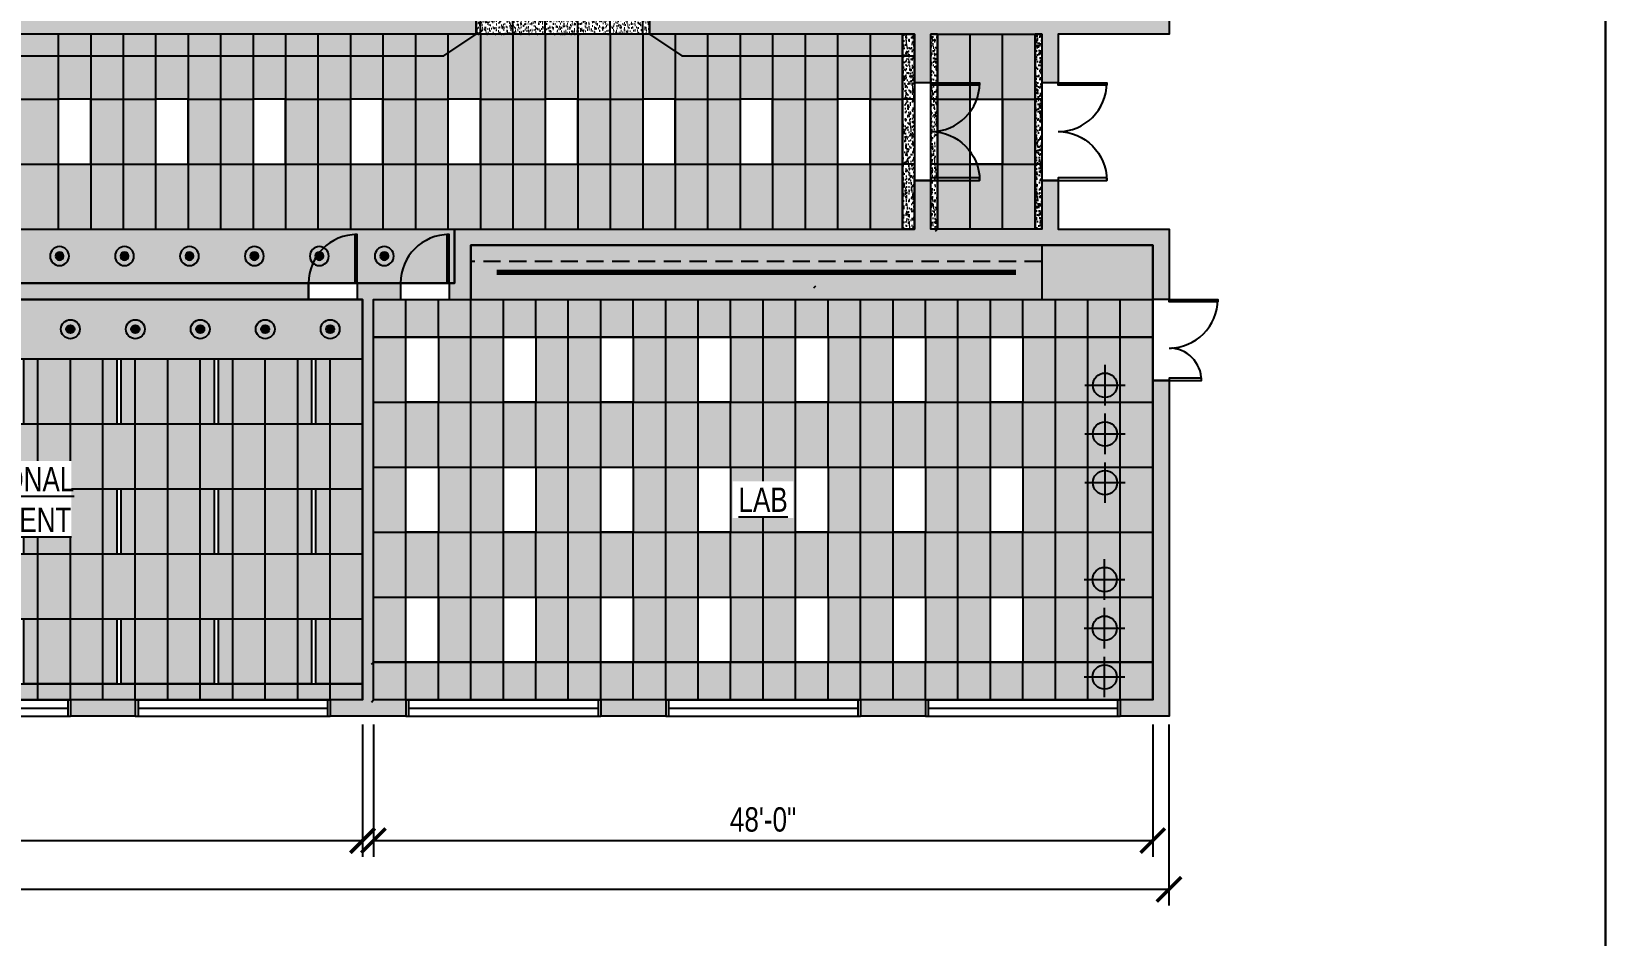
# Model space of a CAD drawing. Header units: inches. Extents: x -2048 to 3912, y -2355 to 2890.
# Drawn here: x 1287 to 2451, y 359 to 1027 of the extents above; entities that cross this region are included whole.
import ezdxf

# ---------------------------------------------------------------- set-up
doc = ezdxf.new("R2010")
doc.units = ezdxf.units.IN
doc.header["$MEASUREMENT"] = 0
doc.linetypes.add('HIDDENX2', pattern=[19.05, 12.7, -6.35])
doc.layers.get('Defpoints').update_dxf_attribs({"color": 214})
doc.layers.add('0-CountArea', color=253, linetype='Continuous', plot=False, transparency=0.5)
for name, color, linetype in [('A-ANNO-DIMS', 1, 'Continuous'), ('A-ANNO-TEXT', 2, 'Continuous'), ('A-CLNG', 30, 'Continuous'), ('A-CLNG-GRID', 30, 'Continuous'), ('A-DOOR', 3, 'Continuous'), ('A-EQPM', 4, 'Continuous'), ('A-FLOR-CSWK', 3, 'Continuous'), ('A-GLAZ', 4, 'Continuous'), ('A-LITE', 3, 'Continuous'), ('A-WALL', 243, 'Continuous'), ('A-WALL-HEAD', 4, 'Continuous'), ('A-WALL-PATT', 238, 'Continuous')]:
    doc.layers.add(name, color=color, linetype=linetype)
doc.styles.add('AG_192_Century Gothic', font='GOTHIC.TTF', dxfattribs={"width": 0.8, "height": 18})
doc.dimstyles.new('AG_DIMS_192', dxfattribs={"dimtxt": 18, "dimasz": 18, "dimexe": 12, "dimexo": 6, "dimgap": 6, "dimtad": 1, "dimdec": 4, "dimzin": 7, "dimdsep": 46, "dimlunit": 4, "dimtxsty": 'AG_192_Century Gothic', "dimblk": 'ARCHTICK', "dimcen": 0.0625, "dimclrt": 256, "dimadec": 0, "dimazin": 0, "dimtfac": 1, "dimtdec": 4, "dimtmove": 2, "dimatfit": 3, "dimfxl": 1, "dimtolj": 1, "dimtzin": 7, "dimarcsym": 0})

# ---------------------------------------------------------------- blocks, each defined once
blk = doc.blocks.new('*U41')
blk.add_wipeout([(0, 2), (-36, 2), (-36, -14), (0, -14)])
for p, q in [((0, 0), (0, -12)), ((-36, 0), (-36, -12))]:
    blk.add_line(p, q)
blk.add_lwpolyline([(0, 0), (0, 36), (-1.75, 36), (-1.75, 0)], close=True)
blk.add_arc((0, 0), 36, 90, 180)
blk = doc.blocks.new('*U38')
blk.add_wipeout([(0, 14), (144, 14), (144, -2), (0, -2)])
for p, q in [((0, 12), (0, 0)), ((0, 12), (144, 12)), ((2, 12), (2, 0)), ((142, 12), (142, 0)), ((144, 12), (144, 0)), ((0, 0), (144, 0)), ((2, 6), (142, 6))]:
    blk.add_line(p, q)
blk = doc.blocks.new('*U42')
blk.add_wipeout([(0, 2), (36, 2), (36, -14), (0, -14)])
blk.add_line((0, 0), (0, -12))
blk.add_line((0, 0), (0, -12))
blk.add_lwpolyline([(0, 0), (0, 36), (1.75, 36), (1.75, 0)], close=True)
blk.add_arc((0, 0), 36, 0, 90)
blk = doc.blocks.new('*U43')
blk.add_wipeout([(0, 2), (36, 2), (36, -14), (0, -14)])
blk.add_line((0, 0), (0, -12))
blk.add_line((0, 0), (0, -12))
blk.add_lwpolyline([(0, 0), (0, 36), (1.75, 36), (1.75, 0)], close=True)
blk.add_arc((0, 0), 36, 0, 90)
blk = doc.blocks.new('_ArchTick')
at = {"color": 0, "linetype": 'ByBlock', "const_width": 0.15}
blk.add_lwpolyline([(-0.5, -0.5), (0.5, 0.5)], dxfattribs=at)
blk = doc.blocks.new('*D49')
at = {"layer": 'A-ANNO-DIMS', "color": 0, "lineweight": -2, "transparency": 16777216}
for p, q in [((955.9, 515.4), (955.9, 417.5)), ((1531.9, 515.4), (1531.9, 417.5)), ((955.9, 429.5), (1531.9, 429.5))]:
    blk.add_line(p, q, dxfattribs=at)
at = {"layer": 'Defpoints', "color": 0, "transparency": 16777216}
for p in [(955.9, 521.4), (1531.9, 521.4), (1531.9, 429.5)]:
    blk.add_point(p, dxfattribs=at)
at = {"layer": 'A-ANNO-DIMS', "color": 0, "lineweight": -2, "transparency": 16777216, "xscale": 18, "yscale": 18, "zscale": 18, "rotation": 180}
blk.add_blockref('_ArchTick', (955.9, 429.5), dxfattribs=at)
at = {"layer": 'A-ANNO-DIMS', "color": 0, "lineweight": -2, "transparency": 16777216, "xscale": 18, "yscale": 18, "zscale": 18}
blk.add_blockref('_ArchTick', (1531.9, 429.5), dxfattribs=at)
at = {"layer": 'A-ANNO-DIMS', "transparency": 16777216, "insert": (1243.9, 445), "char_height": 18, "attachment_point": 5, "style": 'AG_192_Century Gothic'}
blk.add_mtext('\\A1;48\'-0"', dxfattribs=at)
blk = doc.blocks.new('*D50')
at = {"layer": 'A-ANNO-DIMS', "color": 0, "lineweight": -2, "transparency": 16777216}
for p, q in [((1539.9, 515.4), (1539.9, 417.5)), ((2115.9, 515.4), (2115.9, 417.5)), ((1539.9, 429.5), (2115.9, 429.5))]:
    blk.add_line(p, q, dxfattribs=at)
at = {"layer": 'Defpoints', "color": 0, "transparency": 16777216}
for p in [(1539.9, 521.4), (2115.9, 521.4), (2115.9, 429.5)]:
    blk.add_point(p, dxfattribs=at)
at = {"layer": 'A-ANNO-DIMS', "color": 0, "lineweight": -2, "transparency": 16777216, "xscale": 18, "yscale": 18, "zscale": 18, "rotation": 180}
blk.add_blockref('_ArchTick', (1539.9, 429.5), dxfattribs=at)
at = {"layer": 'A-ANNO-DIMS', "color": 0, "lineweight": -2, "transparency": 16777216, "xscale": 18, "yscale": 18, "zscale": 18}
blk.add_blockref('_ArchTick', (2115.9, 429.5), dxfattribs=at)
at = {"layer": 'A-ANNO-DIMS', "transparency": 16777216, "insert": (1827.9, 445), "char_height": 18, "attachment_point": 5, "style": 'AG_192_Century Gothic'}
blk.add_mtext('\\A1;48\'-0"', dxfattribs=at)
blk = doc.blocks.new('*U46')
blk.add_wipeout([(0, 2), (-24, 2), (-24, -14), (0, -14)])
blk.add_line((0, 0), (0, -12))
blk.add_line((0, 0), (0, -12))
blk.add_lwpolyline([(0, 0), (0, 24), (-1.75, 24), (-1.75, 0)], close=True)
blk.add_arc((0, 0), 24, 90, 180)
blk = doc.blocks.new('*U45')
blk.add_wipeout([(0, 2), (36, 2), (36, -14), (0, -14)])
blk.add_line((0, 0), (0, -12))
blk.add_line((0, 0), (0, -12))
blk.add_lwpolyline([(0, 0), (0, 36), (1.75, 36), (1.75, 0)], close=True)
blk.add_arc((0, 0), 36, 0, 90)
blk = doc.blocks.new('*U56')
blk.add_wipeout([(36, 0), (36, 12), (0, 12), (0, 0)])
blk.add_lwpolyline([(36, 0), (36, 12), (0, 12), (0, 0)], close=True)
blk = doc.blocks.new('*U57')
blk.add_wipeout([(72, 0), (72, 12), (0, 12), (0, 0)])
blk.add_lwpolyline([(72, 0), (72, 12), (0, 12), (0, 0)], close=True)
blk = doc.blocks.new('*U58')
blk.add_wipeout([(59.9, 0), (59.9, 12), (0, 12), (0, 0)])
blk.add_lwpolyline([(59.9, 0), (59.9, 12), (0, 12), (0, 0)], close=True)
blk = doc.blocks.new('*D64')
at = {"layer": 'A-ANNO-DIMS', "color": 0, "lineweight": -2, "transparency": 16777216}
for p, q in [((293.9, 515.4), (293.9, 381.5)), ((2127.9, 515.4), (2127.9, 381.5)), ((293.9, 393.5), (2127.9, 393.5))]:
    blk.add_line(p, q, dxfattribs=at)
at = {"layer": 'Defpoints', "color": 0, "transparency": 16777216}
for p in [(293.9, 521.4), (2127.9, 521.4), (2127.9, 393.5)]:
    blk.add_point(p, dxfattribs=at)
at = {"layer": 'A-ANNO-DIMS', "color": 0, "lineweight": -2, "transparency": 16777216, "xscale": 18, "yscale": 18, "zscale": 18, "rotation": 180}
blk.add_blockref('_ArchTick', (293.9, 393.5), dxfattribs=at)
at = {"layer": 'A-ANNO-DIMS', "color": 0, "lineweight": -2, "transparency": 16777216, "xscale": 18, "yscale": 18, "zscale": 18}
blk.add_blockref('_ArchTick', (2127.9, 393.5), dxfattribs=at)
at = {"layer": 'A-ANNO-DIMS', "transparency": 16777216, "insert": (1210.9, 409), "char_height": 18, "attachment_point": 5, "style": 'AG_192_Century Gothic'}
blk.add_mtext('\\A1;152\'-10"', dxfattribs=at)
blk = doc.blocks.new('AG__SCHD_LT_fluorescent strip light_SRF MTD')
blk.add_wipeout([(-24, 1.5), (24, 1.5), (24, -1.5), (-24, -1.5)])
for p, q in [((-24, 4.5), (-24, -4.5)), ((-24, 1.5), (24, 1.5)), ((24, 4.5), (24, -4.5)), ((-24, -1.5), (24, -1.5))]:
    blk.add_line(p, q)
blk = doc.blocks.new('*U34')
at = {"layer": 'A-LITE'}
blk.add_blockref('AG__SCHD_LT_fluorescent strip light_SRF MTD', (0, 0), dxfattribs=at)
blk = doc.blocks.new('AG__SCHD_LT_recessed downlight')
h = blk.add_hatch(color=256)
h.dxf.hatch_style = 1
edge = h.paths.add_edge_path()
edge.add_arc((0, 0), 3, 0, 360)
for radius in [7, 3]:
    blk.add_circle((0, 0), radius)
blk = doc.blocks.new('*U27')
at = {"layer": 'A-LITE'}
blk.add_blockref('AG__SCHD_LT_recessed downlight', (0, 0), dxfattribs=at)
blk = doc.blocks.new('*U86')
at = {"layer": 'A-CLNG-GRID'}
h = blk.add_hatch(dxfattribs=at)
h.set_pattern_fill('AR-SAND', color=256, scale=2)
h.set_pattern_definition([(37.5, (336, 116), (-0.125987, 3.853648), [0, -3.04, 0, -3.4, 0, -3.25]), (7.5, (336, 116), (3.53955, 5.64429), [0, -1.64, 0, -2.74, 0, -1.05]), (327.5, (333.54, 116), (6.228284, 0.011318), [0, -1, 0, -3.6, 0, -4.7]), (317.5, (333.54, 116), (6.01225, 1.75535), [0, -0.5, 0, -2.36, 0, -2.7])])
h.paths.add_polyline_path([(0, 240), (576, 240), (576, 284), (0, 284)])
h = blk.add_hatch(dxfattribs=at)
h.set_pattern_fill('AR-SAND', color=256, scale=2)
h.set_pattern_definition([(37.5, (-90, -41.8706), (-0.125987, 3.853648), [0, -3.04, 0, -3.4, 0, -3.25]), (7.5, (-90, -41.8706), (3.539553, 5.644292), [0, -1.64, 0, -2.74, 0, -1.05]), (327.5, (-92.46, -41.8706), (6.228284, 0.011318), [0, -1, 0, -3.6, 0, -4.7]), (317.5, (-92.46, -41.8706), (6.012253, 1.75535), [0, -0.5, 0, -2.36, 0, -2.7])])
h.paths.add_polyline_path([(0, 240), (576, 240), (576, 0), (0, 0)])
at = {"layer": 'A-CLNG'}
for points in [[(0, 240), (576, 240), (576, 284), (0, 284)], [(0, 240), (576, 240), (576, 0), (0, 0)]]:
    blk.add_lwpolyline(points, close=True, dxfattribs=at)
at = {"layer": 'A-CLNG-GRID'}
for p, q in [((0, 240), (576, 240)), ((24, 0), (24, 240)), ((48, 0), (48, 240)), ((48, 0), (48, 240)), ((72, 0), (72, 240)), ((96, 0), (96, 240)), ((120, 0), (120, 240)), ((144, 0), (144, 240)), ((168, 0), (168, 240)), ((192, 0), (192, 240)), ((216, 0), (216, 240)), ((240, 0), (240, 240)), ((264, 0), (264, 240)), ((288, 0), (288, 240)), ((312, 0), (312, 240)), ((336, 0), (336, 240)), ((360, 0), (360, 240)), ((384, 0), (384, 240)), ((408, 0), (408, 240)), ((432, 0), (432, 240)), ((456, 0), (456, 240)), ((480, 0), (480, 240)), ((504, 0), (504, 240)), ((528, 0), (528, 240)), ((552, 0), (552, 240)), ((576, 0), (576, 240)), ((0, 192), (576, 192)), ((0, 144), (576, 144)), ((0, 96), (576, 96)), ((0, 48), (576, 48))]:
    blk.add_line(p, q, dxfattribs=at)
at = {"layer": 'Defpoints'}
blk.add_line((-1.5, -1.5), (0, 0), dxfattribs=at)
blk.add_line((-1.5, -1.5), (0, 0), dxfattribs=at)
blk.add_lwpolyline([(0, 240), (0, 240), (0, 284), (576, 284), (576, 240), (576, 240), (576, 0), (0, 0)], close=True, dxfattribs=at)
for p in [(24, 262), (72, 262), (120, 262), (168, 262), (216, 262), (264, 262), (312, 262), (360, 262), (408, 262), (456, 262), (504, 262), (552, 262)]:
    blk.add_blockref('*U27', p)
at = {"rotation": 90}
for p in [(36, 216), (108, 216), (180, 216), (252, 216), (324, 216), (396, 216), (468, 216), (540, 216), (36, 120), (108, 120), (180, 120), (252, 120), (324, 120), (396, 120), (468, 120), (540, 120), (36, 24), (108, 24), (180, 24), (252, 24), (324, 24), (396, 24), (468, 24), (540, 24)]:
    blk.add_blockref('*U34', p, dxfattribs=at)
blk = doc.blocks.new('*U70')
at = {"layer": 'A-CLNG-GRID'}
h = blk.add_hatch(dxfattribs=at)
h.set_pattern_fill('AR-SAND', color=256, scale=2)
h.set_pattern_definition([(37.5, (462, -77.8706), (-0.125987, 3.853648), [0, -3.04, 0, -3.4, 0, -3.25]), (7.5, (462, -77.8706), (3.539553, 5.64429), [0, -1.64, 0, -2.74, 0, -1.05]), (327.5, (459.54, -77.8706), (6.228284, 0.011318), [0, -1, 0, -3.6, 0, -4.7]), (317.5, (459.54, -77.8706), (6.012253, 1.75535), [0, -0.5, 0, -2.36, 0, -2.7])])
h.paths.add_polyline_path([(0, 12), (576, 12), (576, 0), (0, 0)])
at = {"layer": 'A-CLNG'}
blk.add_lwpolyline([(0, 12), (576, 12), (576, 0), (0, 0)], close=True, dxfattribs=at)
at = {"layer": 'A-CLNG-GRID'}
for p, q in [((24, 0), (24, 12)), ((48, 0), (48, 12)), ((72, 0), (72, 12)), ((96, 0), (96, 12)), ((120, 0), (120, 12)), ((144, 0), (144, 12)), ((168, 0), (168, 12)), ((192, 0), (192, 12)), ((216, 0), (216, 12)), ((240, 0), (240, 12)), ((264, 0), (264, 12)), ((288, 0), (288, 12)), ((312, 0), (312, 12)), ((336, 0), (336, 12)), ((360, 0), (360, 12)), ((384, 0), (384, 12)), ((408, 0), (408, 12)), ((432, 0), (432, 12)), ((456, 0), (456, 12)), ((480, 0), (480, 12)), ((504, 0), (504, 12)), ((528, 0), (528, 12)), ((552, 0), (552, 12)), ((576, 0), (576, 12))]:
    blk.add_line(p, q, dxfattribs=at)
blk = doc.blocks.new('AG__SCHD_LT_pendant light')
for p, q in [((0, -15), (0, 15)), ((-15, 0), (15, 0))]:
    blk.add_line(p, q)
blk.add_circle((0, 0), 9)
blk = doc.blocks.new('*U33')
at = {"layer": 'A-LITE'}
blk.add_blockref('AG__SCHD_LT_pendant light', (0, 0), dxfattribs=at)
blk = doc.blocks.new('AG__SCHD_LT_fluorescent troffer_SRF MTD')
blk.add_wipeout([(-24, 12), (24, 12), (24, -12), (-24, -12)])
blk.add_lwpolyline([(-24, 12), (24, 12), (24, -12), (-24, -12)], close=True)
blk = doc.blocks.new('*U32')
at = {"layer": 'A-LITE'}
blk.add_blockref('AG__SCHD_LT_fluorescent troffer_SRF MTD', (0, 0), dxfattribs=at)
blk = doc.blocks.new('AG__SCHD_LT_cove light')
at = {"const_width": 4}
blk.add_lwpolyline([(24, 0), (0, 0)], dxfattribs=at)
blk = doc.blocks.new('*U26')
at = {"layer": 'A-LITE'}
blk.add_blockref('AG__SCHD_LT_cove light', (-12, 0), dxfattribs=at)
blk = doc.blocks.new('*U90')
at = {"layer": 'A-CLNG-GRID'}
h = blk.add_hatch(dxfattribs=at)
h.set_pattern_fill('AR-SAND', color=256, scale=2)
h.set_pattern_definition([(37.5, (408, 168), (-0.125987, 3.853648), [0, -3.04, 0, -3.4, 0, -3.25]), (7.5, (408, 168), (3.53955, 5.64429), [0, -1.64, 0, -2.74, 0, -1.05]), (327.5, (405.54, 168), (6.228284, 0.011318), [0, -1, 0, -3.6, 0, -4.7]), (317.5, (405.54, 168), (6.01225, 1.75535), [0, -0.5, 0, -2.36, 0, -2.7])])
h.paths.add_polyline_path([(72, 296), (576, 296), (576, 336), (72, 336)])
h = blk.add_hatch(dxfattribs=at)
h.set_pattern_fill('AR-SAND', color=256, scale=2)
h.set_pattern_definition([(37.5, (-90, -13.8706), (-0.125987, 3.853648), [0, -3.04, 0, -3.4, 0, -3.25]), (7.5, (-90, -13.8706), (3.539553, 5.644292), [0, -1.64, 0, -2.74, 0, -1.05]), (327.5, (-92.46, -13.8706), (6.228284, 0.011318), [0, -1, 0, -3.6, 0, -4.7]), (317.5, (-92.46, -13.8706), (6.012253, 1.75535), [0, -0.5, 0, -2.36, 0, -2.7])])
h.paths.add_polyline_path([(0, 268), (576, 268), (576, 28), (0, 28)])
at = {"layer": 'A-CLNG'}
for points in [[(72, 296), (576, 296), (576, 336), (72, 336)], [(0, 268), (576, 268), (576, 28), (0, 28)]]:
    blk.add_lwpolyline(points, close=True, dxfattribs=at)
at = {"layer": 'A-CLNG-GRID'}
for p, q in [((0, 268), (576, 268)), ((24, 28), (24, 268)), ((48, 28), (48, 268)), ((72, 28), (72, 268)), ((96, 28), (96, 268)), ((120, 28), (120, 268)), ((144, 28), (144, 268)), ((168, 28), (168, 268)), ((192, 28), (192, 268)), ((216, 28), (216, 268)), ((240, 28), (240, 268)), ((264, 28), (264, 268)), ((288, 28), (288, 268)), ((312, 28), (312, 268)), ((336, 28), (336, 268)), ((360, 28), (360, 268)), ((384, 28), (384, 268)), ((408, 28), (408, 268)), ((432, 28), (432, 268)), ((456, 28), (456, 268)), ((480, 28), (480, 268)), ((504, 28), (504, 268)), ((528, 28), (528, 268)), ((552, 28), (552, 268)), ((576, 28), (576, 268)), ((0, 220), (576, 220)), ((0, 172), (576, 172)), ((0, 124), (576, 124)), ((0, 76), (576, 76))]:
    blk.add_line(p, q, dxfattribs=at)
at = {"layer": 'Defpoints'}
for p, q in [((-1.5, 26.5), (0, 28)), ((-1.5, -1.5), (0, 0))]:
    blk.add_line(p, q, dxfattribs=at)
blk.add_lwpolyline([(0, 296), (72, 296), (72, 336), (576, 336), (576, 296), (576, 296), (576, 0), (0, 0)], close=True, dxfattribs=at)
for name, p in [('*U26', (103, 316)), ('*U26', (127, 316)), ('*U26', (151, 316)), ('*U26', (175, 316)), ('*U26', (199, 316)), ('*U26', (223, 316)), ('*U26', (247, 316)), ('*U26', (271, 316)), ('*U26', (295, 316)), ('*U26', (319, 316)), ('*U26', (343, 316)), ('*U26', (367, 316)), ('*U26', (391, 316)), ('*U26', (415, 316)), ('*U26', (439, 316)), ('*U26', (463, 316)), ('*U33', (540.7, 232.6)), ('*U33', (540.7, 196.6)), ('*U33', (540.7, 160.6)), ('*U33', (540.4, 89)), ('*U33', (540.4, 53)), ('*U33', (540.4, 17))]:
    blk.add_blockref(name, p)
at = {"rotation": 90}
for p in [(108, 244), (180, 244), (252, 244), (324, 244), (396, 244), (468, 244), (108, 148), (180, 148), (252, 148), (324, 148), (396, 148), (468, 148), (36, 52), (108, 52), (180, 52), (252, 52), (324, 52), (396, 52), (468, 52)]:
    blk.add_blockref('*U32', p, dxfattribs=at)
at = {"layer": 'A-CLNG-GRID'}
blk.add_line((48, 28), (48, 268), dxfattribs=at)
at = {"rotation": 90}
for p in [(36, 244), (36, 148)]:
    blk.add_blockref('*U32', p, dxfattribs=at)
blk = doc.blocks.new('*U71')
at = {"layer": 'A-CLNG-GRID'}
h = blk.add_hatch(dxfattribs=at)
h.set_pattern_fill('AR-SAND', color=256, scale=2)
h.set_pattern_definition([(37.5, (462, -61.8706), (-0.125987, 3.853648), [0, -3.04, 0, -3.4, 0, -3.25]), (7.5, (462, -61.8706), (3.539553, 5.64429), [0, -1.64, 0, -2.74, 0, -1.05]), (327.5, (459.54, -61.8706), (6.228284, 0.011318), [0, -1, 0, -3.6, 0, -4.7]), (317.5, (459.54, -61.8706), (6.012253, 1.75535), [0, -0.5, 0, -2.36, 0, -2.7])])
h.paths.add_polyline_path([(0, 28), (576, 28), (576, 0), (0, 0)])
at = {"layer": 'A-CLNG'}
blk.add_lwpolyline([(0, 28), (576, 28), (576, 0), (0, 0)], close=True, dxfattribs=at)
at = {"layer": 'A-CLNG-GRID'}
for p, q in [((24, 0), (24, 28)), ((48, 0), (48, 28)), ((72, 0), (72, 28)), ((96, 0), (96, 28)), ((120, 0), (120, 28)), ((144, 0), (144, 28)), ((168, 0), (168, 28)), ((192, 0), (192, 28)), ((216, 0), (216, 28)), ((240, 0), (240, 28)), ((264, 0), (264, 28)), ((288, 0), (288, 28)), ((312, 0), (312, 28)), ((336, 0), (336, 28)), ((360, 0), (360, 28)), ((384, 0), (384, 28)), ((408, 0), (408, 28)), ((432, 0), (432, 28)), ((456, 0), (456, 28)), ((480, 0), (480, 28)), ((504, 0), (504, 28)), ((528, 0), (528, 28)), ((552, 0), (552, 28)), ((576, 0), (576, 28))]:
    blk.add_line(p, q, dxfattribs=at)
blk = doc.blocks.new('*U78')
at = {"layer": 'A-CLNG-GRID'}
h = blk.add_hatch(dxfattribs=at)
h.set_pattern_fill('AR-SAND', color=256, scale=2)
h.set_pattern_definition([(37.5, (462, -61.8706), (-0.125987, 3.853648), [0, -3.04, 0, -3.4, 0, -3.25]), (7.5, (462, -61.8706), (3.539553, 5.64429), [0, -1.64, 0, -2.74, 0, -1.05]), (327.5, (459.54, -61.8706), (6.228284, 0.011318), [0, -1, 0, -3.6, 0, -4.7]), (317.5, (459.54, -61.8706), (6.012253, 1.75535), [0, -0.5, 0, -2.36, 0, -2.7])])
h.paths.add_polyline_path([(0, 28), (576, 28), (576, 0), (0, 0)])
at = {"layer": 'A-CLNG'}
blk.add_lwpolyline([(0, 28), (576, 28), (576, 0), (0, 0)], close=True, dxfattribs=at)
at = {"layer": 'A-CLNG-GRID'}
for p, q in [((24, 0), (24, 28)), ((48, 0), (48, 28)), ((72, 0), (72, 28)), ((96, 0), (96, 28)), ((120, 0), (120, 28)), ((144, 0), (144, 28)), ((168, 0), (168, 28)), ((192, 0), (192, 28)), ((216, 0), (216, 28)), ((240, 0), (240, 28)), ((264, 0), (264, 28)), ((288, 0), (288, 28)), ((312, 0), (312, 28)), ((336, 0), (336, 28)), ((360, 0), (360, 28)), ((384, 0), (384, 28)), ((408, 0), (408, 28)), ((432, 0), (432, 28)), ((456, 0), (456, 28)), ((480, 0), (480, 28)), ((504, 0), (504, 28)), ((528, 0), (528, 28)), ((552, 0), (552, 28)), ((576, 0), (576, 28))]:
    blk.add_line(p, q, dxfattribs=at)
blk = doc.blocks.new('*U75')
at = {"layer": 'A-CLNG-GRID'}
h = blk.add_hatch(dxfattribs=at)
h.set_pattern_fill('AR-SAND', color=256, scale=2)
h.set_pattern_definition([(37.5, (35, -49.8706), (-0.12599, 3.85365), [0, -3.04, 0, -3.4, 0, -3.25]), (7.5, (35, -49.8706), (3.53955, 5.6443), [0, -1.64, 0, -2.74, 0, -1.05]), (327.5, (32.54, -49.8706), (6.22828, 0.01132), [0, -1, 0, -3.6, 0, -4.7]), (317.5, (32.54, -49.8706), (6.01225, 1.75535), [0, -0.5, 0, -2.36, 0, -2.7])])
h.paths.add_polyline_path([(21, 40), (149, 40), (149, 0), (21, 0)])
at = {"layer": 'A-CLNG'}
blk.add_lwpolyline([(21, 40), (149, 40), (149, 0), (21, 0)], close=True, dxfattribs=at)
at = {"layer": 'A-CLNG-GRID'}
for p, q in [((24, 0), (24, 40)), ((48, 0), (48, 40)), ((72, 0), (72, 40)), ((96, 0), (96, 40)), ((120, 0), (120, 40)), ((144, 0), (144, 40))]:
    blk.add_line(p, q, dxfattribs=at)
blk = doc.blocks.new('*U76')
at = {"layer": 'A-CLNG-GRID'}
h = blk.add_hatch(dxfattribs=at)
h.set_pattern_fill('AR-SAND', color=256, scale=2, angle=90)
h.set_pattern_definition([(127.5, (80.8706, 30), (-3.85365, -0.12599), [0, -3.04, 0, -3.4, 0, -3.25]), (97.5, (80.8706, 30), (-5.6443, 3.53955), [0, -1.64, 0, -2.74, 0, -1.05]), (57.5, (80.8706, 27.54), (-0.01132, 6.22828), [0, -1, 0, -3.6, 0, -4.7]), (47.5, (80.8706, 27.54), (-1.75535, 6.01225), [0, -0.5, 0, -2.36, 0, -2.7])])
h.paths.add_polyline_path([(-9, 0), (-9, 144), (0, 144), (0, 0)])
at = {"layer": 'A-CLNG'}
for p, q in [((0, 144), (-9, 144)), ((0, 96), (-9, 96)), ((0, 48), (-9, 48))]:
    blk.add_line(p, q, dxfattribs=at)
blk.add_lwpolyline([(-9, 0), (-9, 144), (0, 144), (0, 0)], close=True, dxfattribs=at)
blk = doc.blocks.new('*U88')
at = {"layer": 'A-CLNG-GRID'}
h = blk.add_hatch(dxfattribs=at)
h.set_pattern_fill('AR-SAND', color=256, scale=2)
h.paths.add_polyline_path([(90, 185.9), (162, 185.9), (162, 41.9), (90, 41.9)])
at = {"layer": 'A-CLNG'}
blk.add_lwpolyline([(90, 185.9), (162, 185.9), (162, 41.9), (90, 41.9)], close=True, dxfattribs=at)
at = {"layer": 'A-CLNG-GRID'}
for p, q in [((90, 185.9), (162, 185.9)), ((114, 41.9), (114, 185.9)), ((138, 41.9), (138, 185.9)), ((162, 41.9), (162, 185.9)), ((90, 89.9), (162, 89.9))]:
    blk.add_line(p, q, dxfattribs=at)
at = {"layer": 'Defpoints'}
for p, q in [((88.5, 40.4), (90, 41.9)), ((-1.5, -1.5), (0, 0))]:
    blk.add_line(p, q, dxfattribs=at)
at = {"rotation": 90}
blk.add_blockref('*U32', (126, 113.9), dxfattribs=at)
at = {"layer": 'A-CLNG-GRID'}
for p, q in [((138, 41.9), (138, 185.9)), ((90, 137.9), (162, 137.9))]:
    blk.add_line(p, q, dxfattribs=at)
blk = doc.blocks.new('*U77')
at = {"layer": 'A-CLNG-GRID'}
h = blk.add_hatch(dxfattribs=at)
h.set_pattern_fill('AR-SAND', color=256, scale=2, angle=90)
h.set_pattern_definition([(127.5, (84.8706, 30), (-3.85365, -0.12599), [0, -3.04, 0, -3.4, 0, -3.25]), (97.5, (84.8706, 30), (-5.6443, 3.53955), [0, -1.64, 0, -2.74, 0, -1.05]), (57.5, (84.8706, 27.54), (-0.01132, 6.22828), [0, -1, 0, -3.6, 0, -4.7]), (47.5, (84.8706, 27.54), (-1.75535, 6.01225), [0, -0.5, 0, -2.36, 0, -2.7])])
h.paths.add_polyline_path([(-5, 0), (-5, 144), (0, 144), (0, 0)])
at = {"layer": 'A-CLNG'}
for p, q in [((0, 144), (-5, 144)), ((0, 96), (-5, 96)), ((0, 48), (-5, 48))]:
    blk.add_line(p, q, dxfattribs=at)
blk.add_lwpolyline([(-5, 0), (-5, 144), (0, 144), (0, 0)], close=True, dxfattribs=at)
blk = doc.blocks.new('*U89')
at = {"layer": 'A-CLNG-GRID'}
h = blk.add_hatch(dxfattribs=at)
h.set_pattern_fill('AR-SAND', color=256, scale=2)
h.set_pattern_definition([(37.5, (962, 16), (-0.125987, 3.853648), [0, -3.04, 0, -3.4, 0, -3.25]), (7.5, (962, 16), (3.539553, 5.644292), [0, -1.64, 0, -2.74, 0, -1.05]), (327.5, (959.54, 16), (6.228284, 0.011318), [0, -1, 0, -3.6, 0, -4.7]), (317.5, (959.54, 16), (6.012253, 1.75535), [0, -0.5, 0, -2.36, 0, -2.7])])
h.paths.add_polyline_path([(93, 144), (1109, 144), (1109, 184), (93, 184)])
h = blk.add_hatch(dxfattribs=at)
h.set_pattern_fill('AR-SAND', color=256, scale=2)
h.set_pattern_definition([(37.5, (-90, -41.8706), (-0.125987, 3.8536475), [0, -3.04, 0, -3.4, 0, -3.25]), (7.5, (-90, -41.8706), (3.539553, 5.644292), [0, -1.64, 0, -2.74, 0, -1.05]), (327.5, (-92.46, -41.8706), (6.228284, 0.011318), [0, -1, 0, -3.6, 0, -4.7]), (317.5, (-92.46, -41.8706), (6.012253, 1.755351), [0, -0.5, 0, -2.36, 0, -2.7])])
h.paths.add_polyline_path([(0, 144), (1440, 144), (1440, 0), (0, 0)])
at = {"layer": 'A-CLNG'}
for points in [[(93, 144), (1109, 144), (1109, 184), (93, 184)], [(0, 144), (1440, 144), (1440, 0), (0, 0)]]:
    blk.add_lwpolyline(points, close=True, dxfattribs=at)
at = {"layer": 'A-CLNG-GRID'}
for p, q in [((0, 144), (1440, 144)), ((816, 0), (816, 144)), ((840, 0), (840, 144)), ((864, 0), (864, 144)), ((888, 0), (888, 144)), ((912, 0), (912, 144)), ((936, 0), (936, 144)), ((960, 0), (960, 144)), ((984, 0), (984, 144)), ((1008, 0), (1008, 144)), ((1032, 0), (1032, 144)), ((1056, 0), (1056, 144)), ((1080, 0), (1080, 144)), ((1104, 0), (1104, 144)), ((1128, 0), (1128, 144)), ((1152, 0), (1152, 144)), ((1176, 0), (1176, 144)), ((1200, 0), (1200, 144)), ((1224, 0), (1224, 144)), ((1248, 0), (1248, 144)), ((1272, 0), (1272, 144)), ((1296, 0), (1296, 144)), ((1320, 0), (1320, 144)), ((1344, 0), (1344, 144)), ((1368, 0), (1368, 144)), ((1392, 0), (1392, 144)), ((1416, 0), (1416, 144)), ((1440, 0), (1440, 144)), ((0, 96), (1440, 96)), ((0, 48), (1440, 48))]:
    blk.add_line(p, q, dxfattribs=at)
at = {"layer": 'Defpoints'}
blk.add_lwpolyline([(0, 144), (93, 144), (93, 184), (1109, 184), (1109, 144), (1440, 144), (1440, 0), (0, 0)], close=True, dxfattribs=at)
for p in [(817, 164), (865, 164), (913, 164), (961, 164), (1009, 164), (1057, 164)]:
    blk.add_blockref('*U27', p)
at = {"rotation": 90}
for p in [(828, 72), (900, 72), (972, 72), (1044, 72), (1116, 72), (1188, 72), (1260, 72), (1332, 72), (1404, 72)]:
    blk.add_blockref('*U32', p, dxfattribs=at)

msp = doc.modelspace()

# ---------------------------------------------------------------- hatches: boundary and pattern name
at = {"layer": 'A-WALL-PATT'}
h = msp.add_hatch(color=256, dxfattribs=at)
h.dxf.hatch_style = 1
h.paths.add_polyline_path([(1291.92452, 1037.39339), (1603.92452, 1037.39339), (1603.92452, 1077.39339), (1675.92452, 1077.39339), (1675.92452, 1469.39339), (1291.92452, 1469.39339)], flags=16)
h.paths.add_polyline_path([(2115.92452, 1037.39339), (2115.92452, 1469.39339), (1683.92452, 1469.39339), (1683.92452, 1077.39339), (1755.92452, 1077.39339), (1755.92452, 1037.39339)], flags=16)
h.paths.add_polyline_path([(995.92452, 1077.39339), (1067.92452, 1077.39339), (1067.92452, 1037.39339), (1283.92452, 1037.39339), (1283.92452, 1469.39339), (995.92452, 1469.39339)], flags=16)
h.paths.add_polyline_path([(307.92452, 1037.39339), (571.92452, 1037.39339), (571.92452, 1077.39339), (643.92452, 1077.39339), (643.92452, 1469.39339), (307.92452, 1469.39339)], flags=16)
h.paths.add_polyline_path([(293.92452, 881.39339), (375.92452, 881.39339), (375.92452, 1025.39339), (293.92452, 1025.39339), (293.92452, 1481.39339), (2127.92452, 1481.39339), (2127.92452, 1025.39339), (2045.92452, 1025.39339), (2045.92452, 881.39339), (2127.92452, 881.39339), (2127.92452, 521.39339), (293.92452, 521.39339)])
h.paths.add_polyline_path([(651.92452, 1037.39339), (651.92452, 1469.39339), (987.92452, 1469.39339), (987.92452, 1077.39339), (915.92452, 1077.39339), (915.92452, 1037.39339)], flags=16)
h.paths.add_polyline_path([(1599.92452, 841.39339), (1599.92452, 881.39339), (1939.92452, 881.39339), (1939.92452, 1025.39339), (1743.92452, 1025.39339), (1743.92452, 1065.39339), (1615.92452, 1065.39339), (1615.92452, 1025.39339), (1055.92452, 1025.39339), (1055.92452, 1065.39339), (927.92452, 1065.39339), (927.92452, 1025.39339), (643.92452, 1025.39339), (643.92452, 1065.39339), (583.92452, 1065.39339), (583.92452, 1025.39339), (481.92452, 1025.39339), (481.92452, 881.39339), (583.92452, 881.39339), (583.92452, 841.39339)], flags=16)
h.paths.add_polyline_path([(2115.92452, 869.39339), (2115.92452, 533.39339), (1539.92452, 533.39339), (1539.92452, 829.39339), (1611.92452, 829.39339), (1611.92452, 869.39339)], flags=16)
h.paths.add_polyline_path([(651.92452, 829.39339), (947.92452, 829.39339), (947.92452, 533.39339), (651.92452, 533.39339)], flags=16)
h.paths.add_polyline_path([(955.92452, 829.39339), (1531.92452, 829.39339), (1531.92452, 533.39339), (955.92452, 533.39339)], flags=16)
h.paths.add_polyline_path([(571.92452, 869.39339), (571.92452, 829.39339), (643.92452, 829.39339), (643.92452, 533.39339), (307.92452, 533.39339), (307.92452, 869.39339)], flags=16)
h.paths.add_polyline_path([(387.92452, 881.39339), (469.92452, 881.39339), (469.92452, 1025.39339), (387.92452, 1025.39339)], flags=16)
h.paths.add_polyline_path([(2033.92452, 881.39339), (1951.92452, 881.39339), (1951.92452, 1025.39339), (2033.92452, 1025.39339)], flags=16)

# ---------------------------------------------------------------- linework, layer by layer
at = {"layer": '0-CountArea'}
for points in [[(0, 0), (2450.5427, 0), (2450.5427, 1800), (0, 1800)], [(2450.5427, 0), (0, 0), (0, 1800), (2450.5427, 1800)], [(2450.5427, 0), (0, 0), (0, 1800), (2450.5427, 1800)], [(0, 0), (2450.5427, 0), (2450.5427, 1800), (0, 1800)], [(0, 0), (2450.5427, 0), (2450.5427, 1800), (0, 1800)], [(0, 0), (2450.5427, 0), (2450.5427, 1799.79108), (0, 1799.79108)], [(0, 0), (2450.5427, 0), (2450.5427, 1799.79108), (0, 1799.79108)], [(0, 0), (2450.5427, 0), (2450.5427, 1799.79108), (0, 1799.79108)], [(0, 0), (2450.5427, 0), (2450.5427, 1799.79108), (0, 1799.79108)], [(0, 0), (2450.5427, 0), (2450.5427, 1799.79108), (0, 1799.79108)]]:
    msp.add_lwpolyline(points, close=True, dxfattribs=at)
at = {"layer": 'A-EQPM'}
msp.add_lwpolyline([(1055.92452, 1025.39339), (1079.92452, 1009.39339), (1591.92452, 1009.39339), (1615.92452, 1025.39339)], dxfattribs=at)
at = {"layer": 'A-FLOR-CSWK'}
msp.add_line((1611.92452, 829.39339), (2033.92452, 829.39339), dxfattribs=at)
at = {"layer": 'A-WALL'}
msp.add_lwpolyline([(293.92452, 881.39339), (375.92452, 881.39339), (375.92452, 1025.39339), (293.92452, 1025.39339), (293.92452, 1481.39339), (2127.92452, 1481.39339), (2127.92452, 1025.39339), (2045.92452, 1025.39339), (2045.92452, 881.39339), (2127.92452, 881.39339), (2127.92452, 521.39339), (293.92452, 521.39339), (293.92452, 881.39339)], dxfattribs=at)
for points in [[(1599.92452, 841.39339), (1599.92452, 881.39339), (1939.92452, 881.39339), (1939.92452, 1025.39339), (1743.92452, 1025.39339), (1743.92452, 1065.39339), (1615.92452, 1065.39339), (1615.92452, 1025.39339), (1055.92452, 1025.39339), (1055.92452, 1065.39339), (927.92452, 1065.39339), (927.92452, 1025.39339), (643.92452, 1025.39339), (643.92452, 1065.39339), (583.92452, 1065.39339), (583.92452, 1025.39339), (481.92452, 1025.39339), (481.92452, 881.39339), (583.92452, 881.39339), (583.92452, 841.39339)], [(2033.92452, 881.39339), (1951.92452, 881.39339), (1951.92452, 1025.39339), (2033.92452, 1025.39339)], [(2115.92452, 869.39339), (2115.92452, 533.39339), (1539.92452, 533.39339), (1539.92452, 829.39339), (1611.92452, 829.39339), (1611.92452, 869.39339)], [(955.92452, 829.39339), (1531.92452, 829.39339), (1531.92452, 533.39339), (955.92452, 533.39339)]]:
    msp.add_lwpolyline(points, close=True, dxfattribs=at)

# ---------------------------------------------------------------- next in the draw order: block references
at = {"layer": 'A-GLAZ'}
for p in [(1171.92452, 521.39339), (1363.92452, 521.39339), (1563.92452, 521.39339), (1755.92452, 521.39339), (1947.92452, 521.39339)]:
    msp.add_blockref('*U38', p, dxfattribs=at)
at = {"layer": 'A-WALL-HEAD', "rotation": 90}
for name, p in [('*U57', (1951.92452, 917.39339)), ('*U57', (2045.92452, 917.39339)), ('*U58', (2127.92452, 769.44899))]:
    msp.add_blockref(name, p, dxfattribs=at)
at = {"layer": 'A-WALL-HEAD', "xscale": -1}
msp.add_blockref('*U56', (1527.92452, 829.39339), dxfattribs=at)
at = {"layer": 'A-WALL-HEAD'}
msp.add_blockref('*U56', (1559.92452, 829.39339), dxfattribs=at)

# ---------------------------------------------------------------- next in the draw order: block references
at = {"layer": 'A-CLNG'}
for name, p in [('*U88', (1866.92452, 839.52277)), ('*U71', (1539.92452, 533.39339)), ('*U70', (955.92452, 533.39339))]:
    msp.add_blockref(name, p, dxfattribs=at)
at = {"layer": 'A-DOOR'}
for p in [(1527.92452, 841.39339), (1595.92452, 841.39339)]:
    msp.add_blockref('*U41', p, dxfattribs=at)
at = {"layer": 'A-DOOR', "rotation": 270}
msp.add_blockref('*U46', (2127.92452, 769.44899), dxfattribs=at)

# ---------------------------------------------------------------- next in the draw order: dimensions: what is measured, and where the dimension line sits
at = {"layer": 'A-ANNO-DIMS'}
for base, p1, p2, picture, middle in [((2127.92452, 393.52805), (293.92452, 521.39339), (2127.92452, 521.39339), '*D64', (1210.92452, 408.98081)), ((1531.92452, 429.52805), (955.92452, 521.39339), (1531.92452, 521.39339), '*D49', (1243.92452, 444.98081)), ((2115.92452, 429.52805), (1539.92452, 521.39339), (2115.92452, 521.39339), '*D50', (1827.92452, 444.98081))]:
    dim = msp.add_linear_dim(base=base, p1=p1, p2=p2, dimstyle='AG_DIMS_192', dxfattribs=at)
    dim.commit()
    dim.dimension.update_dxf_attribs({"geometry": picture, "text_midpoint": middle})

# ---------------------------------------------------------------- next in the draw order: linework, layer by layer
at = {"layer": 'A-EQPM'}
msp.add_lwpolyline([(1743.92452, 1025.39339), (1767.92452, 1009.39339), (1939.92452, 1009.39339)], dxfattribs=at)
at = {"layer": 'A-FLOR-CSWK'}
msp.add_line((2033.92452, 869.39339), (2033.92452, 829.39339), dxfattribs=at)
at = {"layer": 'A-FLOR-CSWK', "linetype": 'HIDDENX2'}
msp.add_line((2033.92452, 857.39339), (1611.92452, 857.39339), dxfattribs=at)

# ---------------------------------------------------------------- next in the draw order: block references
at = {"layer": 'A-CLNG'}
msp.add_blockref('*U86', (955.92452, 545.39339), dxfattribs=at)
at = {"layer": 'A-DOOR', "xscale": -1, "rotation": 270}
for p in [(1951.92452, 917.39339), (2045.92452, 917.39339)]:
    msp.add_blockref('*U42', p, dxfattribs=at)
at = {"layer": 'A-DOOR', "rotation": 270}
msp.add_blockref('*U45', (2127.92452, 829.39339), dxfattribs=at)

# ---------------------------------------------------------------- next in the draw order: block references
at = {"layer": 'A-CLNG', "xscale": -1, "rotation": 180}
msp.add_blockref('*U89', (490.92452, 1025.39339), dxfattribs=at)
at = {"layer": 'A-DOOR', "rotation": 270}
for name, p in [('*U42', (1951.92452, 989.39339)), ('*U43', (2045.92452, 989.39339))]:
    msp.add_blockref(name, p, dxfattribs=at)

# ---------------------------------------------------------------- next in the draw order: texts
at = {"layer": 'A-ANNO-TEXT', "insert": (1243.92452, 681.39339), "char_height": 18, "width": 136.3410454, "attachment_point": 5, "style": 'AG_192_Century Gothic', "bg_fill": 3, "box_fill_scale": 1.25, "bg_fill_color": 256, "bg_fill_true_color": 13158600, "bg_fill_transparency": 0}
msp.add_mtext('{\\LPROFESSIONAL DEVELOPMENT}', dxfattribs=at)

# ---------------------------------------------------------------- next in the draw order: block references
at = {"layer": 'A-CLNG'}
for name, p in [('*U75', (1594.92452, 1025.39339)), ('*U76', (1939.92452, 881.39339)), ('*U77', (1956.92452, 881.39339)), ('*U77', (2033.92452, 881.39339)), ('*U90', (1539.92452, 533.39339))]:
    msp.add_blockref(name, p, dxfattribs=at)

# ---------------------------------------------------------------- next in the draw order: block references
msp.add_blockref('*U78', (1539.92452, 801.39339), dxfattribs=at)

# ---------------------------------------------------------------- next in the draw order: texts
at = {"layer": 'A-ANNO-TEXT', "insert": (1827.92452, 681.39339), "char_height": 18, "width": 35.7815527, "attachment_point": 5, "style": 'AG_192_Century Gothic', "bg_fill": 3, "box_fill_scale": 1.25, "bg_fill_color": 256, "bg_fill_true_color": 13158600, "bg_fill_transparency": 0}
msp.add_mtext('\\W0.8000;\\LLAB\\l', dxfattribs=at)

doc.saveas('drawing.dxf')
